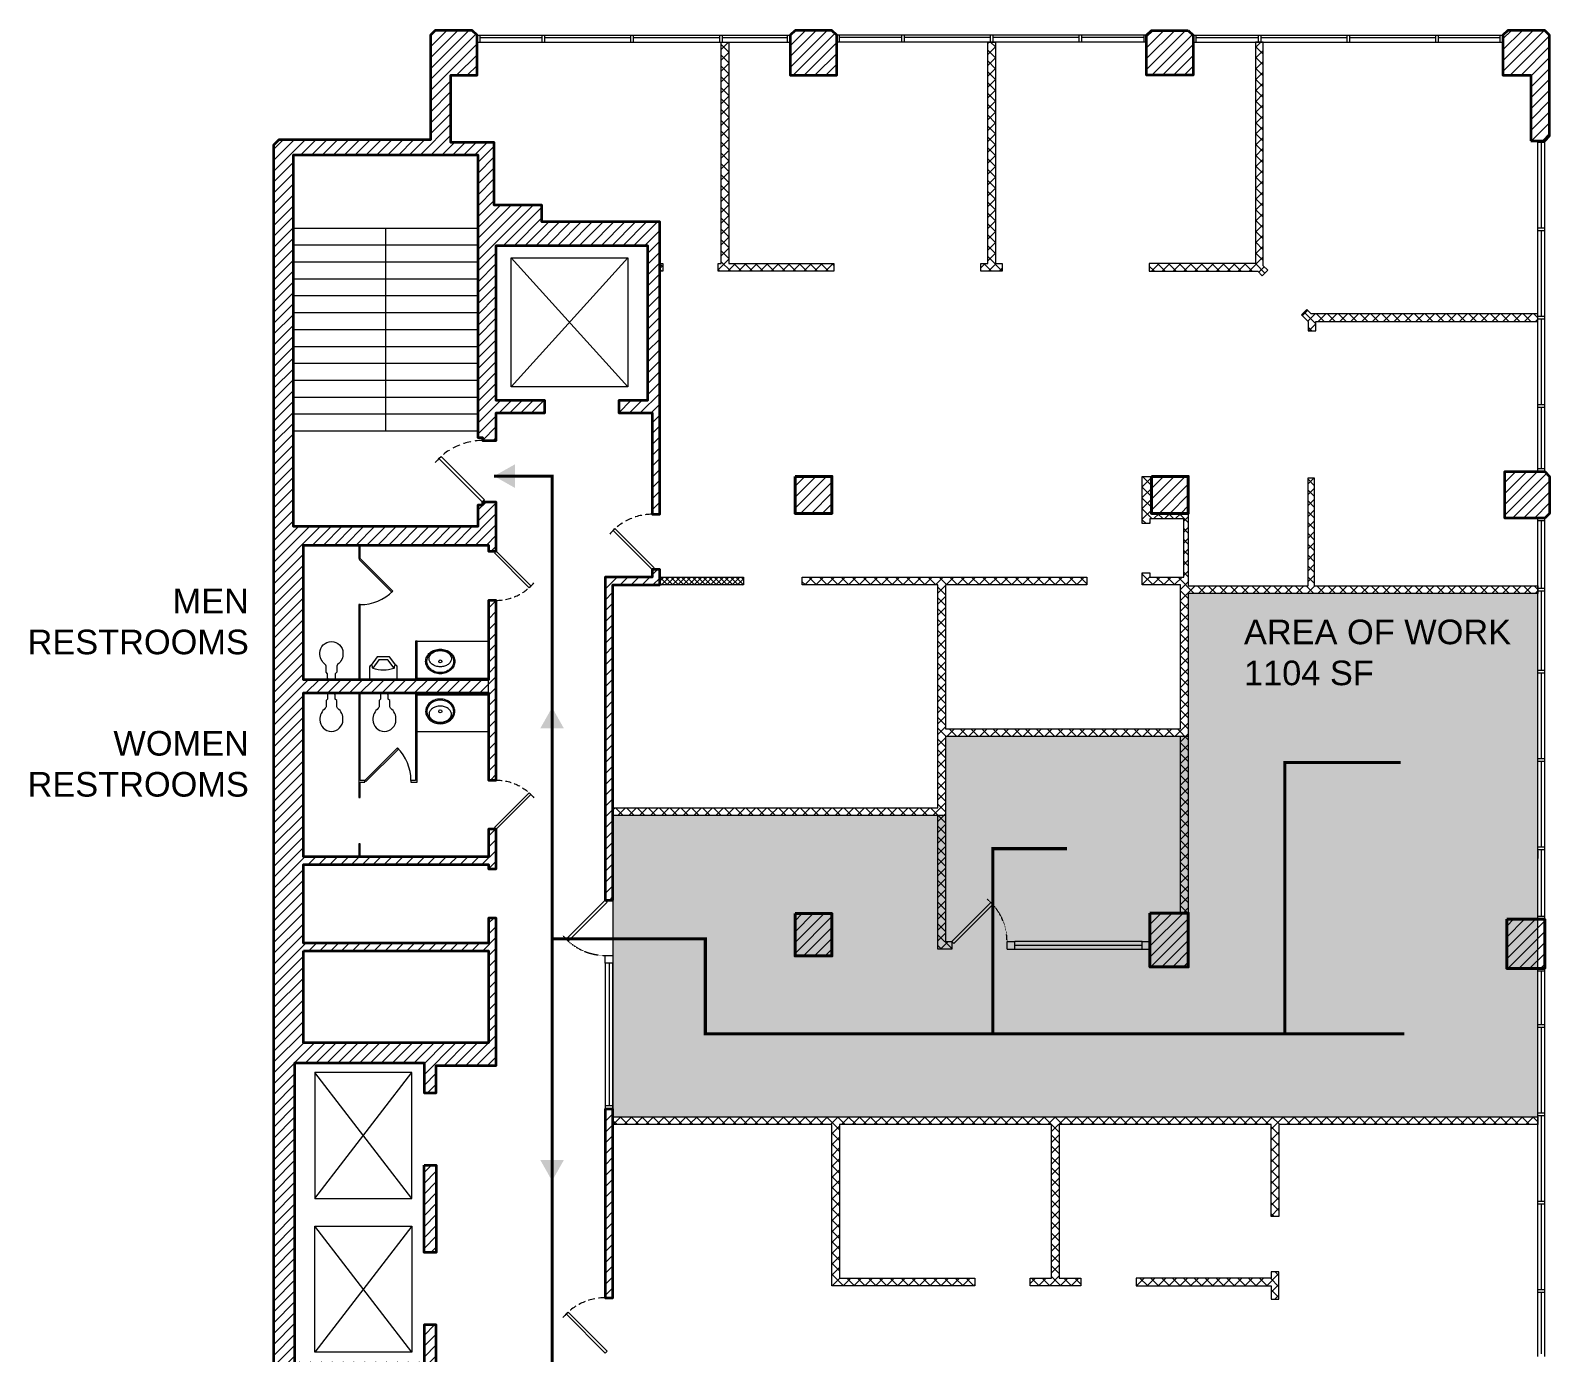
# Model space of a CAD drawing. Extents: x 65572 to 72871, y 30718 to 33858.
# Drawn here: x 71882 to 72871, y 32066 to 32927 of the extents above; entities that cross this region are included whole.
import ezdxf

# ---------------------------------------------------------------- set-up
doc = ezdxf.new("R2010")
doc.units = 0
doc.header["$LTSCALE"] = 0.5
doc.header["$MEASUREMENT"] = 0
doc.linetypes.add('HIDDEN', pattern=[0.375, 0.25, -0.125])
doc.layers.get('0').update_dxf_attribs({"color": 20, "linetype": 'CONTINUOUS'})
doc.layers.get('DEFPOINTS').update_dxf_attribs({"linetype": 'CONTINUOUS', "lineweight": 5})
for name, color, linetype, lineweight in [('Annotations', 40, 'CONTINUOUS', 5), ('Appliances', 140, 'CONTINUOUS', 9), ('Drywalls', 7, 'CONTINUOUS', 20), ('Framing', 142, 'CONTINUOUS', 13), ('Hatches', 8, 'CONTINUOUS', 5), ('Projections', 151, 'HIDDEN', 5), ('Structure', 7, 'CONTINUOUS', 40), ('Viewed', 150, 'CONTINUOUS', 9), ('Walls', 7, 'CONTINUOUS', 35)]:
    doc.layers.add(name, color=color, linetype=linetype, lineweight=lineweight)
doc.layers.add('Demolished', color=7, linetype='HIDDEN', lineweight=5, true_color=0xfa0000)
doc.layers.add('Egress', color=7, linetype='CONTINUOUS', lineweight=5, true_color=0xe60000)
doc.styles.get("Standard").update_dxf_attribs({"font": 'arial.ttf'})
pattern_1 = [(45, (4168.4413, 0), (-3.5355339, 3.5355339), [])]
pattern_2 = [(45, (4168.4413, 0), (-3.5355339, 3.5355339), []), (135, (4168.4413, 0), (-3.5355339, -3.5355339), [])]
pattern_3 = [(45, (4467.504, 0), (-1.76776695, 1.76776695), []), (135, (4467.504, 0), (-1.76776695, -1.76776695), [])]

# ---------------------------------------------------------------- blocks, each defined once
blk = doc.blocks.new('DR1H45')
at = {"color": 0, "linetype": 'ByBlock', "lineweight": -2}
for p, q in [((-0.5, 0), (0.207, 0.707)), ((-0.465, -0.035), (0.242, 0.672)), ((0.207, 0.707), (0.242, 0.672)), ((-0.5, 0), (-0.465, -0.035))]:
    blk.add_line(p, q, dxfattribs=at)
at = {"layer": 'Projections'}
blk.add_arc((-0.5, 0), 1, 0, 50.1944, dxfattribs=at)

msp = doc.modelspace()

# ---------------------------------------------------------------- hatches: boundary and pattern name
at = {"layer": 'Hatches'}
h = msp.add_hatch(dxfattribs=at)
h.set_pattern_fill('ANSI31', color=256, scale=40, style=0)
h.set_pattern_definition(pattern_1)
h.paths.add_polyline_path([(72057.410393, 31708.138744), (72057.410393, 31778.263744), (72075.728413, 31778.263744), (72075.728413, 31804.127705), (72185.410393, 31804.127705), (72185.410393, 31957.877705), (72215.910393, 31957.877705), (72215.910393, 31962.877705), (72185.410393, 31962.877705), (72185.410393, 32000.127705), (72176.410393, 32000.127705), (72176.410393, 31998.127705), (72173.410393, 31998.127705), (72173.410393, 31817.377705), (72053.410393, 31817.377705), (72053.410393, 32048.377705), (72173.410393, 32048.377705), (72173.410393, 32042.127705), (72176.410393, 32042.127705), (72176.410393, 32040.127705), (72185.410393, 32040.127705), (72185.410393, 32057.627705), (72146.410393, 32057.627705), (72146.410393, 32084.127705), (72138.410393, 32084.127705), (72138.410393, 32060.127705), (72054.410393, 32060.127705), (72054.410393, 32254.627705), (72138.410393, 32254.627705), (72138.410393, 32235.127705), (72146.410393, 32235.127705), (72146.410393, 32252.877705), (72185.410393, 32252.877705), (72185.410393, 32348.877705), (72180.410393, 32348.877705), (72180.410393, 32332.627705), (72059.910393, 32332.627705), (72059.910393, 32383.627705), (72180.410393, 32383.627705), (72180.410393, 32380.877705), (72185.410393, 32380.877705), (72185.410393, 32406.627705), (72180.410393, 32406.627705), (72180.410393, 32388.627705), (72059.910393, 32388.627705), (72059.910393, 32495.377705), (72180.410393, 32495.377705), (72180.410393, 32438.627705), (72185.410393, 32438.627705), (72185.410393, 32555.627705), (72180.410393, 32555.627705), (72180.410393, 32503.877705), (72059.910393, 32503.877705), (72059.910393, 32591.627705), (72180.410393, 32591.627705), (72180.410393, 32587.627705), (72185.410393, 32587.627705), (72185.410393, 32619.627705), (72176.410393, 32619.627705), (72176.410393, 32617.627705), (72173.410393, 32617.627705), (72173.410393, 32603.627705), (72053.410393, 32603.627705), (72053.410393, 32845.627705), (72173.410393, 32845.627705), (72173.410393, 32661.627705), (72176.410393, 32661.627705), (72176.410393, 32659.627705), (72185.410393, 32659.627705), (72185.410393, 32677.627705), (72217.160393, 32677.627705), (72217.160393, 32685.627705), (72185.410393, 32685.627705), (72185.410393, 32786.627705), (72283.910393, 32786.627705), (72283.910393, 32685.627705), (72265.160393, 32685.627705), (72265.160393, 32677.627705), (72286.910393, 32677.627705), (72286.910393, 32611.627705), (72291.910393, 32611.627705), (72291.910393, 32677.627705), (72291.910393, 32801.877705), (72215.160393, 32801.877705), (72215.160393, 32812.877705), (72184.160393, 32812.877705), (72184.160393, 32853.627705), (72155.910393, 32853.627705), (72155.910393, 32897.377705), (72172.910393, 32897.377705), (72172.910393, 32923.377705), (72169.728413, 32926.559686), (72145.728413, 32926.559686), (72142.546432, 32923.377705), (72142.546432, 32855.377705), (72043.942879, 32855.377705), (72040.407345, 32851.842171), (72040.407345, 31531.864249), (72043.589325, 31528.682269), (72067.589325, 31528.682269), (72070.771306, 31531.864249), (72070.771306, 31565.467803), (72057.410393, 31565.467803), (72057.410393, 31703.138744)])
h.paths.add_polyline_path([(72059.910393, 32327.627705), (72180.410393, 32327.627705), (72180.410393, 32267.627705), (72059.910393, 32267.627705)], flags=16)
h = msp.add_hatch(dxfattribs=at)
h.set_pattern_fill('ANSI31', color=256, scale=40, style=0)
h.set_pattern_definition(pattern_1)
h.paths.add_polyline_path([(72379.910393, 32926.559686), (72376.728413, 32923.377705), (72376.728413, 32897.377705), (72407.092374, 32897.377705), (72407.092374, 32923.377705), (72403.910393, 32926.559686)])
h = msp.add_hatch(dxfattribs=at)
h.set_pattern_fill('ANSI31', color=256, scale=40, style=0)
h.set_pattern_definition(pattern_1)
h.paths.add_polyline_path([(72635.910393, 32926.559686), (72639.092374, 32923.377705), (72639.092374, 32897.377705), (72608.728413, 32897.377705), (72608.728413, 32923.377705), (72611.910393, 32926.559686)])
h = msp.add_hatch(dxfattribs=at)
h.set_pattern_fill('ANSI31', color=256, scale=40, style=0)
h.set_pattern_definition(pattern_1)
h.paths.add_polyline_path([(72858.910393, 32854.695725), (72867.910393, 32854.695725), (72871.092374, 32857.877705), (72871.092374, 32923.377705), (72867.910393, 32926.559686), (72843.910393, 32926.559686), (72840.728413, 32923.377705), (72840.728413, 32897.377705), (72858.910393, 32897.377705)])
h = msp.add_hatch(dxfattribs=at)
h.set_pattern_fill('ANSI37', color=256, scale=40, style=0)
h.set_pattern_definition(pattern_2)
h.paths.add_polyline_path([(72336.910393, 32918.877705), (72336.910393, 32774.877705), (72405.199922, 32774.877705), (72405.199922, 32769.877705), (72329.910393, 32769.877705), (72329.910393, 32774.877705), (72331.910393, 32774.877705), (72331.910393, 32918.877705)])
h = msp.add_hatch(dxfattribs=at)
h.set_pattern_fill('ANSI37', color=256, scale=40, style=0)
h.set_pattern_definition(pattern_2)
h.paths.add_polyline_path([(72510.353413, 32918.877705), (72510.353413, 32774.877705), (72514.853413, 32774.877705), (72514.853413, 32769.877705), (72500.853413, 32769.877705), (72500.853413, 32774.877705), (72505.353413, 32774.877705), (72505.353413, 32918.877705)])
h = msp.add_hatch(dxfattribs=at)
h.set_pattern_fill('ANSI37', color=256, scale=40, style=0)
h.set_pattern_definition(pattern_2)
h.paths.add_polyline_path([(72679.717374, 32918.877705), (72679.717374, 32774.877705), (72610.506903, 32774.877705), (72610.506903, 32769.877705), (72681.103413, 32769.877705), (72684.085961, 32766.895157), (72687.621495, 32770.43069), (72684.717374, 32773.334812), (72684.717374, 32918.877705)])
h = msp.add_hatch(dxfattribs=at)
h.set_pattern_fill('ANSI37', color=256, scale=20, style=0)
h.set_pattern_definition([(45, (70005.967, 30931.1632), (-1.767767, 1.767767), []), (135, (70005.967, 30931.1632), (-1.767767, -1.767767), [])])
h.paths.add_polyline_path([(72291.910393, 32774.877705), (72293.910393, 32774.877705), (72293.910393, 32769.877705), (72291.910393, 32769.877705)])
h = msp.add_hatch(dxfattribs=at)
h.set_pattern_fill('ANSI37', color=256, scale=40, style=0)
h.set_pattern_definition(pattern_2)
h.paths.add_polyline_path([(72863.410393, 32742.070725), (72715.981461, 32742.070725), (72713.077339, 32744.974846), (72709.541806, 32741.439312), (72713.910393, 32737.070725), (72713.910393, 32731.070725), (72718.910393, 32731.070725), (72718.910393, 32737.070725), (72863.410393, 32737.070725)])
h = msp.add_hatch(dxfattribs=at)
h.set_pattern_fill('ANSI37', color=256, scale=40, style=0)
h.set_pattern_definition(pattern_2)
h.paths.add_polyline_path([(72573.410393, 32467.070725), (72564.904874, 32467.070725), (72477.910393, 32467.070725), (72477.910393, 32333.570725), (72481.910393, 32333.570725), (72481.910393, 32328.570725), (72472.910393, 32328.570725), (72472.910393, 32415.570725), (72261.410393, 32415.570725), (72261.410393, 32420.570725), (72472.910393, 32420.570725), (72472.910393, 32565.627705), (72384.592374, 32565.627705), (72384.592374, 32570.627705), (72569.910393, 32570.627705), (72569.910393, 32565.627705), (72477.910393, 32565.627705), (72477.910393, 32472.070725), (72630.910393, 32472.070725), (72630.910393, 32565.627705), (72605.910393, 32565.627705), (72605.910393, 32573.627705), (72610.910393, 32573.627705), (72610.910393, 32570.627705), (72632.910393, 32570.627705), (72632.910393, 32608.627705), (72610.910393, 32608.627705), (72610.910393, 32605.627705), (72605.910393, 32605.627705), (72605.910393, 32636.263744), (72611.910393, 32636.263744), (72611.910393, 32612.263744), (72635.910393, 32612.263744), (72635.910393, 32565.070725), (72713.910393, 32565.070725), (72713.910393, 32635.417235), (72717.910393, 32635.417235), (72717.910393, 32565.070725), (72863.410393, 32565.070725), (72863.410393, 32560.070725), (72635.910393, 32560.070725), (72635.910393, 32479.975241), (72635.910393, 32467.070725), (72635.910393, 32392.570725), (72635.910393, 32387.570725), (72635.910393, 32352.070725), (72630.910393, 32352.070725), (72630.910393, 32467.070725), (72600.101842, 32467.070725), (72578.410393, 32467.070725)])
h = msp.add_hatch(dxfattribs=at)
h.set_pattern_fill('ANSI31', color=256, scale=40, style=0)
h.set_pattern_definition(pattern_1)
h.paths.add_polyline_path([(72379.910393, 32636.263744), (72403.910393, 32636.263744), (72403.910393, 32612.263744), (72379.910393, 32612.263744)])
h = msp.add_hatch(dxfattribs=at)
h.set_pattern_fill('ANSI31', color=256, scale=40, style=0)
h.set_pattern_definition(pattern_1)
h.paths.add_polyline_path([(72611.910393, 32636.263744), (72635.910393, 32636.263744), (72635.910393, 32612.263744), (72611.910393, 32612.263744)])
h = msp.add_hatch(dxfattribs=at)
h.set_pattern_fill('ANSI31', color=256, scale=40, style=0)
h.set_pattern_definition(pattern_1)
h.paths.add_polyline_path([(72867.910393, 32609.081764), (72841.910393, 32609.081764), (72841.910393, 32639.445725), (72867.910393, 32639.445725), (72871.092374, 32636.263744), (72871.092374, 32612.263744)])
h = msp.add_hatch(dxfattribs=at)
h.set_pattern_fill('ANSI31', color=256, scale=40, style=0)
h.set_pattern_definition(pattern_1)
h.paths.add_polyline_path([(72261.410393, 32360.570725), (72261.410393, 32424.570725), (72261.410393, 32565.627705), (72291.910393, 32565.627705), (72291.910393, 32575.627705), (72286.910393, 32575.627705), (72286.910393, 32570.627705), (72256.410393, 32570.627705), (72256.410393, 32360.570725)])
h = msp.add_hatch(dxfattribs=at)
h.set_pattern_fill('ANSI37', color=256, scale=20, style=0)
h.set_pattern_definition(pattern_3)
h.paths.add_polyline_path([(72291.910393, 32570.627705), (72346.410393, 32570.627705), (72346.410393, 32565.627705), (72291.910393, 32565.627705)])
at = {"layer": 'Hatches', "true_color": 0x8ac5ff}
msp.add_hatch(color=151, dxfattribs=at).paths.add_polyline_path([(72472.910393, 32415.570725), (72261.410393, 32415.570725), (72261.410393, 32219.570725), (72863.410393, 32219.570725), (72863.410393, 32316.070725), (72863.410393, 32387.570725), (72863.410393, 32560.070725), (72635.910393, 32560.070725), (72635.910393, 32467.070725), (72477.910393, 32467.070725), (72477.910393, 32415.570725)])
at = {"layer": 'Hatches'}
h = msp.add_hatch(dxfattribs=at)
h.set_pattern_fill('ANSI31', color=256, scale=40, style=0)
h.set_pattern_definition(pattern_1)
h.paths.add_polyline_path([(72379.910393, 32351.763744), (72403.910393, 32351.763744), (72403.910393, 32324.263744), (72379.910393, 32324.263744)])
h = msp.add_hatch(dxfattribs=at)
h.set_pattern_fill('ANSI31', color=256, scale=40, style=0)
h.set_pattern_definition(pattern_1)
h.paths.add_polyline_path([(72610.910393, 32352.070725), (72635.910393, 32352.070725), (72635.910393, 32317.070725), (72610.910393, 32317.070725)])
h = msp.add_hatch(dxfattribs=at)
h.set_pattern_fill('ANSI31', color=256, scale=40, style=0)
h.set_pattern_definition(pattern_1)
h.paths.add_polyline_path([(72843.160393, 32348.070725), (72867.910393, 32348.070725), (72867.910393, 32316.070725), (72843.160393, 32316.070725)])
h = msp.add_hatch(dxfattribs=at)
h.set_pattern_fill('ANSI37', color=256, scale=20, style=0)
h.set_pattern_definition(pattern_3)
h.paths.add_polyline_path([(72610.910393, 32328.570725), (72610.910393, 32328.570725), (72610.910393, 32333.570725), (72610.910393, 32333.570725)])
h = msp.add_hatch(dxfattribs=at)
h.set_pattern_fill('ANSI31', color=256, scale=40, style=0)
h.set_pattern_definition(pattern_1)
edge = h.paths.add_edge_path()
edge.add_line((72261.410393, 32214.570725), (72261.410393, 32224.570725))
edge.add_line((72261.410393, 32224.570725), (72256.410393, 32224.570725))
edge.add_line((72256.410393, 32224.570725), (72256.410393, 32101.763744))
edge.add_line((72256.410393, 32101.763744), (72261.410393, 32101.763744))
edge.add_line((72261.410393, 32101.763744), (72261.410393, 32218.570725))
h = msp.add_hatch(dxfattribs=at)
h.set_pattern_fill('ANSI37', color=256, scale=40, style=0)
h.set_pattern_definition(pattern_2)
h.paths.add_polyline_path([(72694.910393, 32219.570725), (72863.410393, 32219.570725), (72863.410393, 32214.570725), (72694.910393, 32214.570725), (72694.910393, 32154.570725), (72689.910393, 32154.570725), (72689.910393, 32214.570725), (72551.910393, 32214.570725), (72551.910393, 32114.570725), (72565.910393, 32114.570725), (72565.910393, 32109.570725), (72532.910393, 32109.570725), (72532.910393, 32114.570725), (72546.910393, 32114.570725), (72546.910393, 32214.570725), (72408.910393, 32214.570725), (72408.910393, 32114.570725), (72496.910393, 32114.570725), (72496.910393, 32109.570725), (72403.910393, 32109.570725), (72403.910393, 32214.570725), (72261.410393, 32214.570725), (72261.410393, 32219.570725), (72689.910393, 32219.570725), (72689.910393, 32219.570725), (72694.910393, 32219.570725)])
h = msp.add_hatch(dxfattribs=at)
h.set_pattern_fill('ANSI31', color=256, scale=40, style=0)
h.set_pattern_definition(pattern_1)
h.paths.add_polyline_path([(72138.410393, 32188.127705), (72146.410393, 32188.127705), (72146.410393, 32131.127705), (72138.410393, 32131.127705)])
h = msp.add_hatch(dxfattribs=at)
h.set_pattern_fill('ANSI37', color=256, scale=40, style=0)
h.set_pattern_definition(pattern_2)
h.paths.add_polyline_path([(72601.910393, 32114.570725), (72601.910393, 32109.570725), (72689.910393, 32109.570725), (72689.910393, 32100.763744), (72694.910393, 32100.763744), (72694.910393, 32118.570725), (72689.910393, 32118.570725), (72689.910393, 32114.570725)])

# ---------------------------------------------------------------- linework, layer by layer
at = {"layer": 'Appliances'}
for p, q in [((72126.964892, 32503.877705), (72126.964892, 32503.877705)), ((72126.964892, 32503.877705), (72126.964892, 32503.877705)), ((72126.964892, 32503.877705), (72126.964892, 32503.877705)), ((72126.964892, 32503.877705), (72126.964892, 32503.877705)), ((72126.964892, 32503.877705), (72126.964892, 32503.877705)), ((72126.964892, 32503.877705), (72126.964892, 32503.877705)), ((72126.964892, 32503.877705), (72126.964892, 32503.877705)), ((72126.964892, 32503.877705), (72126.964892, 32503.877705)), ((72126.964892, 32503.877705), (72126.964892, 32503.877705)), ((72126.964892, 32503.877705), (72126.964892, 32503.877705)), ((72127.660393, 32495.377705), (72127.660393, 32495.377705)), ((72127.660393, 32495.377705), (72127.660393, 32495.377705)), ((72127.660393, 32495.377705), (72127.660393, 32495.377705)), ((72127.660393, 32495.377705), (72127.660393, 32495.377705)), ((72127.660393, 32495.377705), (72127.660393, 32495.377705)), ((72127.660393, 32495.377705), (72127.660393, 32495.377705)), ((72127.660393, 32495.377705), (72127.660393, 32495.377705)), ((72127.660393, 32495.377705), (72127.660393, 32495.377705)), ((72127.660393, 32495.377705), (72127.660393, 32495.377705)), ((72127.660393, 32495.377705), (72127.660393, 32495.377705))]:
    msp.add_line(p, q, dxfattribs=at)
for points in [[(72074.160393, 32513.877705, -0.2409608136), (72070.660393, 32521.377705, -1), (72085.660393, 32521.377705, -0.2596783607), (72082.160393, 32513.877705, 0.2360679759), (72081.660393, 32512.877705), (72081.660393, 32508.877705), (72080.660393, 32507.877705), (72080.660393, 32504.877705), (72079.660393, 32503.877705), (72076.660393, 32503.877705), (72075.660393, 32504.877705), (72075.660393, 32507.877705), (72074.660393, 32508.877705), (72074.660393, 32512.877705, 0.2360679759), (72074.160393, 32513.877705)], [(72074.160393, 32485.377706, 0.2409608136), (72070.660393, 32477.877705, 1), (72085.660393, 32477.877705, 0.2596783607), (72082.160393, 32485.377705, -0.2360679759), (72081.660393, 32486.377705), (72081.660393, 32490.377705), (72080.660393, 32491.377705), (72080.660393, 32494.377705), (72079.660393, 32495.377705), (72076.660393, 32495.377705), (72075.660393, 32494.377705), (72075.660393, 32491.377705), (72074.660393, 32490.377705), (72074.660393, 32486.377705, -0.2360679759), (72074.160393, 32485.377705)], [(72108.660393, 32485.377706, 0.2409608136), (72105.160393, 32477.877705, 1), (72120.160393, 32477.877705, 0.2596783607), (72116.660393, 32485.377705, -0.2360679759), (72116.160393, 32486.377705), (72116.160393, 32490.377705), (72115.160393, 32491.377705), (72115.160393, 32494.377705), (72114.160393, 32495.377705), (72111.160393, 32495.377705), (72110.160393, 32494.377705), (72110.160393, 32491.377705), (72109.160393, 32490.377705), (72109.160393, 32486.377705, -0.2360679759), (72108.660393, 32485.377705)]]:
    msp.add_lwpolyline(points, format="xyb", dxfattribs=at)
for points in [[(72119.964892, 32513.377705), (72115.964892, 32518.877705), (72107.964892, 32518.877705), (72103.964892, 32513.377705)], [(72118.901007, 32511.440179), (72114.946443, 32516.877705), (72108.983341, 32516.877705), (72105.028777, 32511.440179)]]:
    msp.add_lwpolyline(points, dxfattribs=at)
at = {"layer": 'Appliances', "elevation": 34}
for points in [[(72148.984276, 32507.877705, -0.0841013365), (72145.278368, 32508.505489, -0.0913219305), (72142.266761, 32510.220851, -0.1038140656), (72140.179862, 32512.887608, -0.1147824922), (72139.484276, 32515.877705, -0.1147824922), (72140.179862, 32518.867802, -0.1038140656), (72142.266761, 32521.53456, -0.0913219305), (72145.278368, 32523.249921, -0.0841013365), (72148.984276, 32523.877705, -0.0841013365), (72152.690184, 32523.249921, -0.0913219305), (72155.70179, 32521.53456, -0.1038140656), (72157.78869, 32518.867802, -0.1147824922), (72158.484276, 32515.877705, -0.1147824922), (72157.78869, 32512.887608, -0.1038140656), (72155.70179, 32510.220851, -0.0913219305), (72152.690184, 32508.505489, -0.0841013365)], [(72148.984276, 32508.627705, -0.0841013365), (72145.525381, 32509.213645, -0.0913219305), (72142.749863, 32510.794534, -0.1038140656), (72140.852854, 32513.218639, -0.1147824922), (72140.234276, 32515.877705, -0.1147824922), (72140.852854, 32518.536772, -0.1038140656), (72142.749863, 32520.960876, -0.0913219305), (72145.525381, 32522.541766, -0.0841013365), (72148.984276, 32523.127705, -0.0841013365), (72152.443171, 32522.541766, -0.0913219305), (72155.218688, 32520.960876, -0.1038140656), (72157.115698, 32518.536772, -0.1147824922), (72157.734276, 32515.877705, -0.1147824922), (72157.115698, 32513.218639, -0.1038140656), (72155.218688, 32510.794534, -0.0913219305), (72152.443171, 32509.213645, -0.0841013365)], [(72148.984276, 32512.436752, -0.073018178), (72146.11767, 32512.857624, -0.0840572237), (72143.857752, 32513.975259, -0.1065116189), (72142.243308, 32515.773556, -0.1305731787), (72141.734276, 32517.689545, -0.1305731787), (72142.243308, 32519.605534, -0.1065116189), (72143.857752, 32521.403831, -0.0840572237), (72146.11767, 32522.521466, -0.073018178), (72148.984276, 32522.942339, -0.073018178), (72151.850882, 32522.521466, -0.0840572237), (72154.1108, 32521.403831, -0.1065116189), (72155.725244, 32519.605534, -0.1305731787), (72156.234276, 32517.689545, -0.1305731787), (72155.725244, 32515.773556, -0.1065116189), (72154.1108, 32513.975259, -0.0840572237), (72151.850882, 32512.857624, -0.073018178)], [(72148.984276, 32491.377705, 0.0841013365), (72145.278368, 32490.749921, 0.0913219305), (72142.266761, 32489.03456, 0.1038140656), (72140.179862, 32486.367802, 0.1147824922), (72139.484276, 32483.377705, 0.1147824922), (72140.179862, 32480.387608, 0.1038140656), (72142.266761, 32477.720851, 0.0913219305), (72145.278368, 32476.005489, 0.0841013365), (72148.984276, 32475.377705, 0.0841013365), (72152.690184, 32476.005489, 0.0913219305), (72155.70179, 32477.720851, 0.1038140656), (72157.78869, 32480.387608, 0.1147824922), (72158.484276, 32483.377705, 0.1147824922), (72157.78869, 32486.367802, 0.1038140656), (72155.70179, 32489.03456, 0.0913219305), (72152.690184, 32490.749921, 0.0841013365)], [(72148.984276, 32490.627705, 0.0841013365), (72145.525381, 32490.041766, 0.0913219305), (72142.749863, 32488.460876, 0.1038140656), (72140.852854, 32486.036772, 0.1147824922), (72140.234276, 32483.377705, 0.1147824922), (72140.852854, 32480.718639, 0.1038140656), (72142.749863, 32478.294534, 0.0913219305), (72145.525381, 32476.713645, 0.0841013365), (72148.984276, 32476.127705, 0.0841013365), (72152.443171, 32476.713645, 0.0913219305), (72155.218688, 32478.294534, 0.1038140656), (72157.115698, 32480.718639, 0.1147824922), (72157.734276, 32483.377705, 0.1147824922), (72157.115698, 32486.036772, 0.1038140656), (72155.218688, 32488.460876, 0.0913219305), (72152.443171, 32490.041766, 0.0841013365)], [(72148.984276, 32486.818659, 0.073018178), (72146.11767, 32486.397786, 0.0840572237), (72143.857752, 32485.280151, 0.1065116189), (72142.243308, 32483.481855, 0.1305731787), (72141.734276, 32481.565865, 0.1305731787), (72142.243308, 32479.649876, 0.1065116189), (72143.857752, 32477.851579, 0.0840572237), (72146.11767, 32476.733944, 0.073018178), (72148.984276, 32476.313072, 0.073018178), (72151.850882, 32476.733944, 0.0840572237), (72154.1108, 32477.851579, 0.1065116189), (72155.725244, 32479.649876, 0.1305731787), (72156.234276, 32481.565865, 0.1305731787), (72155.725244, 32483.481855, 0.1065116189), (72154.1108, 32485.280151, 0.0840572237), (72151.850882, 32486.397786, 0.073018178)]]:
    msp.add_lwpolyline(points, format="xyb", close=True, dxfattribs=at)
at = {"layer": 'Appliances'}
msp.add_lwpolyline([(72118.964892, 32512.377705), (72118.964892, 32511.655933, -0.317923324), (72118.700595, 32511.282285, -0.1714119189), (72105.229189, 32511.282285, -0.317923324), (72104.964892, 32511.655933), (72104.964892, 32512.377705, 1), (72102.964892, 32512.377705), (72102.964892, 32503.877705), (72120.964892, 32503.877705), (72120.964892, 32512.377705, 1)], format="xyb", close=True, dxfattribs=at)
for centre in [(72148.984276, 32515.877705, 34), (72148.984276, 32483.377705, 34)]:
    msp.add_circle(centre, 1, dxfattribs=at)
at = {"layer": 'DEFPOINTS', "color": 7, "lineweight": 0}
for p, q in [((72063.160393, 32503.877705), (72063.160393, 32503.877705)), ((72063.160393, 32503.877705), (72063.160393, 32503.877705)), ((72063.160393, 32503.877705), (72063.160393, 32503.877705)), ((72063.160393, 32503.877705), (72063.160393, 32503.877705)), ((72063.160393, 32503.877705), (72063.160393, 32503.877705)), ((72063.160393, 32503.877705), (72063.160393, 32503.877705)), ((72063.160393, 32503.877705), (72063.160393, 32503.877705)), ((72063.160393, 32503.877705), (72063.160393, 32503.877705)), ((72063.160393, 32503.877705), (72063.160393, 32503.877705)), ((72063.160393, 32503.877705), (72063.160393, 32503.877705)), ((72063.160393, 32495.377705), (72063.160393, 32495.377705)), ((72063.160393, 32495.377705), (72063.160393, 32495.377705)), ((72063.160393, 32495.377705), (72063.160393, 32495.377705)), ((72063.160393, 32495.377705), (72063.160393, 32495.377705)), ((72063.160393, 32495.377705), (72063.160393, 32495.377705)), ((72063.160393, 32495.377705), (72063.160393, 32495.377705)), ((72063.160393, 32495.377705), (72063.160393, 32495.377705)), ((72063.160393, 32495.377705), (72063.160393, 32495.377705)), ((72063.160393, 32495.377705), (72063.160393, 32495.377705)), ((72063.160393, 32495.377705), (72063.160393, 32495.377705)), ((72093.160393, 32503.877705), (72093.160393, 32503.877705)), ((72093.160393, 32503.877705), (72093.160393, 32503.877705)), ((72093.160393, 32503.877705), (72093.160393, 32503.877705)), ((72093.160393, 32503.877705), (72093.160393, 32503.877705)), ((72093.160393, 32503.877705), (72093.160393, 32503.877705)), ((72093.160393, 32503.877705), (72093.160393, 32503.877705)), ((72093.160393, 32503.877705), (72093.160393, 32503.877705)), ((72093.160393, 32503.877705), (72093.160393, 32503.877705)), ((72093.160393, 32503.877705), (72093.160393, 32503.877705)), ((72093.160393, 32503.877705), (72093.160393, 32503.877705)), ((72093.160393, 32495.377705), (72093.160393, 32495.377705)), ((72093.160393, 32495.377705), (72093.160393, 32495.377705)), ((72093.160393, 32495.377705), (72093.160393, 32495.377705)), ((72093.160393, 32495.377705), (72093.160393, 32495.377705)), ((72093.160393, 32495.377705), (72093.160393, 32495.377705)), ((72093.160393, 32495.377705), (72093.160393, 32495.377705)), ((72093.160393, 32495.377705), (72093.160393, 32495.377705)), ((72093.160393, 32495.377705), (72093.160393, 32495.377705)), ((72093.160393, 32495.377705), (72093.160393, 32495.377705)), ((72093.160393, 32495.377705), (72093.160393, 32495.377705)), ((72096.964892, 32503.877705), (72096.964892, 32503.877705)), ((72096.964892, 32503.877705), (72096.964892, 32503.877705)), ((72096.964892, 32503.877705), (72096.964892, 32503.877705)), ((72096.964892, 32503.877705), (72096.964892, 32503.877705)), ((72096.964892, 32503.877705), (72096.964892, 32503.877705)), ((72096.964892, 32503.877705), (72096.964892, 32503.877705)), ((72096.964892, 32503.877705), (72096.964892, 32503.877705)), ((72096.964892, 32503.877705), (72096.964892, 32503.877705)), ((72096.964892, 32503.877705), (72096.964892, 32503.877705)), ((72096.964892, 32503.877705), (72096.964892, 32503.877705)), ((72097.660393, 32495.377705), (72097.660393, 32495.377705)), ((72097.660393, 32495.377705), (72097.660393, 32495.377705)), ((72097.660393, 32495.377705), (72097.660393, 32495.377705)), ((72097.660393, 32495.377705), (72097.660393, 32495.377705)), ((72097.660393, 32495.377705), (72097.660393, 32495.377705)), ((72097.660393, 32495.377705), (72097.660393, 32495.377705)), ((72097.660393, 32495.377705), (72097.660393, 32495.377705)), ((72097.660393, 32495.377705), (72097.660393, 32495.377705)), ((72097.660393, 32495.377705), (72097.660393, 32495.377705)), ((72097.660393, 32495.377705), (72097.660393, 32495.377705))]:
    msp.add_line(p, q, dxfattribs=at)
at = {"layer": 'Demolished'}
msp.add_line((72635.910393, 32352.070725), (72630.910393, 32352.070725), dxfattribs=at)
at = {"layer": 'Drywalls'}
msp.add_line((72863.410393, 32392.570725), (72863.410393, 32387.570725), dxfattribs=at)
msp.add_line((72863.410393, 32392.570725), (72863.410393, 32387.570725), dxfattribs=at)
for points in [[(72336.910393, 32918.877705), (72336.910393, 32774.877705), (72405.199922, 32774.877705), (72405.199922, 32769.877705), (72329.910393, 32769.877705), (72329.910393, 32774.877705), (72331.910393, 32774.877705), (72331.910393, 32918.877705)], [(72510.353413, 32918.877705), (72510.353413, 32774.877705), (72514.853413, 32774.877705), (72514.853413, 32769.877705), (72500.853413, 32769.877705), (72500.853413, 32774.877705), (72505.353413, 32774.877705), (72505.353413, 32918.877705)], [(72679.717374, 32918.877705), (72679.717374, 32774.877705), (72610.506903, 32774.877705), (72610.506903, 32769.877705), (72681.103413, 32769.877705), (72684.085961, 32766.895157), (72687.621495, 32770.43069), (72684.717374, 32773.334812), (72684.717374, 32918.877705)], [(72291.910393, 32774.877705), (72293.910393, 32774.877705), (72293.910393, 32769.877705), (72291.910393, 32769.877705)], [(72863.410393, 32742.070725), (72715.981461, 32742.070725), (72713.077339, 32744.974846), (72709.541806, 32741.439312), (72713.910393, 32737.070725), (72713.910393, 32731.070725), (72718.910393, 32731.070725), (72718.910393, 32737.070725), (72863.410393, 32737.070725)], [(72573.410393, 32467.070725), (72573.410393, 32467.070725), (72564.904874, 32467.070725), (72477.910393, 32467.070725), (72477.910393, 32333.570725), (72481.910393, 32333.570725), (72481.910393, 32328.570725), (72472.910393, 32328.570725), (72472.910393, 32415.570725), (72261.410393, 32415.570725), (72261.410393, 32420.570725), (72472.910393, 32420.570725), (72472.910393, 32565.627705), (72384.592374, 32565.627705), (72384.592374, 32570.627705), (72569.910393, 32570.627705), (72569.910393, 32565.627705), (72477.910393, 32565.627705), (72477.910393, 32472.070725), (72630.910393, 32472.070725), (72630.910393, 32565.627705), (72605.910393, 32565.627705), (72605.910393, 32573.627705), (72610.910393, 32573.627705), (72610.910393, 32570.627705), (72632.910393, 32570.627705), (72632.910393, 32608.627705), (72610.910393, 32608.627705), (72610.910393, 32605.627705), (72605.910393, 32605.627705), (72605.910393, 32636.263744), (72611.910393, 32636.263744), (72611.910393, 32612.263744), (72635.910393, 32612.263744), (72635.910393, 32565.070725), (72713.910393, 32565.070725), (72713.910393, 32635.417235), (72717.910393, 32635.417235), (72717.910393, 32565.070725), (72863.410393, 32565.070725), (72863.410393, 32560.070725), (72635.910393, 32560.070725), (72635.910393, 32479.975241), (72635.910393, 32467.070725), (72635.910393, 32392.570725), (72635.910393, 32392.570725), (72635.910393, 32387.570725), (72635.910393, 32387.570725), (72635.910393, 32352.070725), (72630.910393, 32352.070725), (72630.910393, 32467.070725), (72600.101842, 32467.070725), (72578.410393, 32467.070725), (72578.410393, 32467.070725)], [(72291.910393, 32570.627705), (72346.410393, 32570.627705), (72346.410393, 32565.627705), (72291.910393, 32565.627705)], [(72610.910393, 32328.570725), (72610.910393, 32328.570725), (72610.910393, 32333.570725), (72610.910393, 32333.570725)], [(72601.910393, 32114.570725), (72601.910393, 32109.570725), (72689.910393, 32109.570725), (72689.910393, 32100.763744), (72694.910393, 32100.763744), (72694.910393, 32118.570725), (72689.910393, 32118.570725), (72689.910393, 32114.570725)]]:
    msp.add_lwpolyline(points, close=True, dxfattribs=at)
at = {"layer": 'Drywalls', "flags": 128}
msp.add_lwpolyline([(72694.910393, 32219.570725), (72863.410393, 32219.570725), (72863.410393, 32214.570725), (72694.910393, 32214.570725), (72694.910393, 32154.570725), (72689.910393, 32154.570725), (72689.910393, 32214.570725), (72551.910393, 32214.570725), (72551.910393, 32114.570725), (72565.910393, 32114.570725), (72565.910393, 32109.570725), (72532.910393, 32109.570725), (72532.910393, 32114.570725), (72546.910393, 32114.570725), (72546.910393, 32214.570725), (72408.910393, 32214.570725), (72408.910393, 32114.570725), (72496.910393, 32114.570725), (72496.910393, 32109.570725), (72403.910393, 32109.570725), (72403.910393, 32214.570725), (72261.410393, 32214.570725), (72261.410393, 32219.570725), (72689.910393, 32219.570725), (72689.910393, 32219.570725), (72694.910393, 32219.570725)], close=True, dxfattribs=at)
at = {"layer": 'Egress', "const_width": 2}
for points in [[(72776.615032, 32273.593049), (72321.533825, 32273.593049), (72321.533825, 32335.344482), (72221.781313, 32335.344482), (72221.781313, 32636.488711), (72183.999317, 32636.488711)], [(72774.225608, 32450.160477), (72698.748919, 32450.160477), (72698.748919, 32273.593049)], [(72557.041732, 32394.047219), (72508.714525, 32394.047219), (72508.714525, 32273.593049)], [(72221.781313, 32335.344482), (72221.781313, 32020.316811), (72176.410393, 32020.127705)]]:
    msp.add_lwpolyline(points, dxfattribs=at)
at = {"layer": 'Egress'}
for points in [[(72197.635751, 32644.186699), (72183.999317, 32636.488711), (72197.635751, 32628.790724)], [(72229.4793, 32472.280162), (72221.781313, 32485.916596), (72214.083326, 32472.280162)], [(72738.12186, 32457.858464), (72724.485426, 32450.160477), (72738.12186, 32442.462489)], [(72536.282326, 32401.745206), (72522.645891, 32394.047219), (72536.282326, 32386.349231)], [(72691.050932, 32375.513198), (72698.748919, 32361.876763), (72706.446906, 32375.513198)], [(72501.016537, 32347.456569), (72508.714525, 32333.820134), (72516.412512, 32347.456569)], [(72285.294003, 32343.042469), (72271.657569, 32335.344482), (72285.294003, 32327.646494)], [(72329.231812, 32297.562571), (72321.533825, 32311.199006), (72313.835838, 32297.562571)], [(72407.899969, 32281.291037), (72394.263534, 32273.593049), (72407.899969, 32265.895062)], [(72592.617296, 32281.291037), (72578.980862, 32273.593049), (72592.617296, 32265.895062)], [(72733.303168, 32281.291037), (72719.666733, 32273.593049), (72733.303168, 32265.895062)], [(72214.083326, 32191.467081), (72221.781313, 32177.830646), (72229.4793, 32191.467081)]]:
    msp.add_solid(points, dxfattribs=at)
at = {"layer": 'Framing'}
for p, q in [((72174.660393, 32923.377705), (72174.660393, 32918.877705)), ((72174.660393, 32921.877705), (72215.160393, 32921.877705)), ((72215.160393, 32923.377705), (72215.160393, 32918.877705)), ((72216.910393, 32923.377705), (72216.910393, 32918.877705)), ((72216.910393, 32921.877705), (72272.910393, 32921.877705)), ((72272.910393, 32923.377705), (72272.910393, 32918.877705)), ((72274.660393, 32923.377705), (72274.660393, 32918.877705)), ((72274.660393, 32921.877705), (72330.660393, 32921.877705)), ((72330.660393, 32923.377705), (72330.660393, 32918.877705)), ((72332.410393, 32923.377705), (72332.410393, 32918.877705)), ((72332.410393, 32921.877705), (72374.978413, 32921.877705)), ((72374.978413, 32918.877705), (72374.978413, 32923.377705)), ((72408.842374, 32918.877705), (72408.842374, 32923.377705)), ((72449.228413, 32921.877705), (72408.842374, 32921.877705)), ((72449.228413, 32923.377705), (72449.228413, 32918.877705)), ((72450.978413, 32923.377705), (72450.978413, 32918.877705)), ((72506.978413, 32921.877705), (72450.978413, 32921.877705)), ((72506.978413, 32923.377705), (72506.978413, 32918.877705)), ((72508.728413, 32923.377705), (72508.728413, 32918.877705)), ((72564.728413, 32921.877705), (72508.728413, 32921.877705)), ((72564.728413, 32923.377705), (72564.728413, 32918.877705)), ((72566.478413, 32923.377705), (72566.478413, 32918.877705)), ((72606.978413, 32921.877705), (72566.478413, 32921.877705)), ((72606.978413, 32923.377705), (72606.978413, 32918.877705)), ((72640.842374, 32923.377705), (72640.842374, 32918.877705)), ((72640.842374, 32921.877705), (72681.342374, 32921.877705)), ((72681.342374, 32923.377705), (72681.342374, 32918.877705)), ((72683.092374, 32923.377705), (72683.092374, 32918.877705)), ((72683.092374, 32921.877705), (72739.092374, 32921.877705)), ((72739.092374, 32923.377705), (72739.092374, 32918.877705)), ((72740.842374, 32923.377705), (72740.842374, 32918.877705)), ((72740.842374, 32921.877705), (72796.842374, 32921.877705)), ((72796.842374, 32923.377705), (72796.842374, 32918.877705)), ((72798.592374, 32923.377705), (72798.592374, 32918.877705)), ((72798.592374, 32921.877705), (72838.978413, 32921.877705)), ((72838.978413, 32918.877705), (72838.978413, 32923.377705)), ((72867.910393, 32853.695725), (72863.410393, 32853.695725)), ((72865.660393, 32853.695725), (72865.660393, 32797.945725)), ((72867.910393, 32797.945725), (72863.410393, 32797.945725)), ((72867.910393, 32796.195725), (72863.410393, 32796.195725)), ((72865.660393, 32796.195725), (72865.660393, 32740.445725)), ((72867.910393, 32740.445725), (72863.410393, 32740.445725)), ((72867.910393, 32738.695725), (72863.410393, 32738.695725)), ((72865.660393, 32738.695725), (72865.660393, 32682.945725)), ((72867.910393, 32682.945725), (72863.410393, 32682.945725)), ((72867.910393, 32681.195725), (72863.410393, 32681.195725)), ((72865.660393, 32681.195725), (72865.660393, 32641.195725)), ((72867.910393, 32641.195725), (72863.410393, 32641.195725)), ((72867.910393, 32607.331764), (72863.410393, 32607.331764)), ((72865.660393, 32607.331764), (72865.660393, 32563.445725)), ((72867.910393, 32563.445725), (72863.410393, 32563.445725)), ((72867.910393, 32561.695725), (72863.410393, 32561.695725)), ((72865.660393, 32561.695725), (72865.660393, 32509.945725)), ((72867.910393, 32509.945725), (72863.410393, 32509.945725)), ((72867.910393, 32508.195725), (72863.410393, 32508.195725)), ((72865.660393, 32508.195725), (72865.660393, 32452.445725)), ((72867.910393, 32452.445725), (72863.410393, 32452.445725)), ((72867.910393, 32450.695725), (72863.410393, 32450.695725)), ((72865.660393, 32450.695725), (72865.660393, 32394.945725)), ((72867.910393, 32394.945725), (72863.410393, 32394.945725)), ((72867.910393, 32393.195725), (72863.410393, 32393.195725)), ((72865.660393, 32393.195725), (72865.660393, 32349.820725)), ((72256.410393, 32360.570725), (72230.954549, 32335.114881)), ((72257.683185, 32359.297933), (72232.227341, 32333.842088)), ((72256.410393, 32360.570725), (72257.683185, 32359.297933)), ((72481.910393, 32333.570725), (72507.366237, 32359.026569)), ((72483.183185, 32332.297933), (72508.63903, 32357.753777)), ((72507.366237, 32359.026569), (72508.63903, 32357.753777)), ((72867.910393, 32349.820725), (72863.410393, 32349.820725)), ((72230.954549, 32335.114881), (72232.227341, 32333.842088)), ((72481.910393, 32333.570725), (72483.183185, 32332.297933)), ((72517.910393, 32333.570725), (72522.910393, 32333.570725)), ((72517.910393, 32328.570725), (72517.910393, 32333.570725)), ((72517.910393, 32328.570725), (72522.910393, 32328.570725)), ((72522.910393, 32328.570725), (72522.910393, 32333.570725)), ((72605.910393, 32331.070725), (72522.910393, 32331.070725)), ((72605.910393, 32333.570725), (72610.910393, 32333.570725)), ((72605.910393, 32328.570725), (72605.910393, 32333.570725)), ((72605.910393, 32328.570725), (72610.910393, 32328.570725)), ((72258.910393, 32319.570725), (72258.910393, 32226.570725)), ((72867.910393, 32314.320725), (72863.410393, 32314.320725)), ((72865.660393, 32314.320725), (72865.660393, 32279.445725)), ((72867.910393, 32279.445725), (72863.410393, 32279.445725)), ((72867.910393, 32277.695725), (72863.410393, 32277.695725)), ((72865.660393, 32277.695725), (72865.660393, 32221.945725)), ((72867.910393, 32221.945725), (72863.410393, 32221.945725)), ((72867.910393, 32220.195725), (72863.410393, 32220.195725)), ((72865.660393, 32220.195725), (72865.660393, 32164.445725)), ((72867.910393, 32164.445725), (72863.410393, 32164.445725)), ((72867.910393, 32162.695725), (72863.410393, 32162.695725)), ((72865.660393, 32162.695725), (72865.660393, 32106.945725)), ((72867.910393, 32106.945725), (72863.410393, 32106.945725)), ((72867.910393, 32105.195725), (72863.410393, 32105.195725)), ((72865.660393, 32105.195725), (72865.660393, 32065.195725))]:
    msp.add_line(p, q, dxfattribs=at)
at = {"layer": 'Framing', "color": 142, "linetype": 'Continuous'}
for p, q in [((72095.958471, 32591.627979), (72095.953677, 32582.87798)), ((72096.958471, 32591.627431), (72095.958471, 32591.627979)), ((72096.953677, 32582.877432), (72096.958471, 32591.627431)), ((72095.953677, 32582.87798), (72096.953677, 32582.877432)), ((72095.93724, 32552.877985), (72095.910393, 32503.877979)), ((72096.93724, 32552.877437), (72095.93724, 32552.877985)), ((72096.910393, 32503.877431), (72096.93724, 32552.877437)), ((72133.910393, 32529.16638), (72132.910393, 32529.16638)), ((72132.910393, 32529.16638), (72132.910393, 32503.877705)), ((72133.910393, 32503.877705), (72133.910393, 32529.16638)), ((72096.90464, 32495.377943), (72095.90464, 32495.377468)), ((72095.90464, 32495.377468), (72095.931939, 32437.877003)), ((72095.910393, 32503.877979), (72096.910393, 32503.877431)), ((72096.931701, 32438.377705), (72096.90464, 32495.377943)), ((72132.910393, 32503.877705), (72133.910393, 32503.877705)), ((72133.910393, 32495.377705), (72132.910393, 32495.377705)), ((72132.910393, 32495.377705), (72132.910393, 32438.377705)), ((72133.910393, 32437.377705), (72133.910393, 32495.377705)), ((72095.931939, 32437.877003), (72095.936983, 32427.252462)), ((72099.910393, 32438.377705), (72096.931701, 32438.377705)), ((72096.936983, 32427.252937), (72096.932176, 32437.377705)), ((72096.932176, 32437.377705), (72099.910393, 32437.377705)), ((72099.910393, 32437.377705), (72099.910393, 32438.377705)), ((72132.910393, 32438.377705), (72129.910393, 32438.377705)), ((72129.910393, 32438.377705), (72129.910393, 32437.377705)), ((72129.910393, 32437.377705), (72133.910393, 32437.377705)), ((72095.936983, 32427.252462), (72096.936983, 32427.252937)), ((72096.951226, 32397.252941), (72095.951226, 32397.252466)), ((72095.951226, 32397.252466), (72095.95532, 32388.627468)), ((72096.95532, 32388.627943), (72096.951226, 32397.252941)), ((72095.95532, 32388.627468), (72096.95532, 32388.627943))]:
    msp.add_line(p, q, dxfattribs=at)
for points in [[(72096.953677, 32582.877432), (72096.246183, 32582.170713), (72117.44776, 32560.94589), (72118.155254, 32561.652609)], [(72096.953677, 32582.877432), (72096.246183, 32582.170713), (72117.44776, 32560.94589), (72118.155254, 32561.652609)], [(72096.953677, 32582.877432), (72096.246183, 32582.170713), (72117.44776, 32560.94589), (72118.155254, 32561.652609)], [(72099.910393, 32438.377705), (72100.6175, 32437.670599), (72121.830703, 32458.883802), (72121.123597, 32459.590909)]]:
    msp.add_lwpolyline(points, close=True, dxfattribs=at)
at = {"layer": 'Framing'}
for points in [[(72256.410393, 32324.570725), (72261.410393, 32324.570725), (72261.410393, 32319.570725), (72256.410393, 32319.570725)], [(72256.410393, 32224.570725), (72261.410393, 32224.570725), (72261.410393, 32226.570725), (72256.410393, 32226.570725)]]:
    msp.add_lwpolyline(points, close=True, dxfattribs=at)
at = {"layer": 'Framing', "color": 142, "linetype": 'Continuous'}
for centre, start, end in [((72096.953677, 32582.877432), 269.968608058, 314.968608058), ((72096.953677, 32582.877432), 269.968608058, 314.968608058), ((72096.953677, 32582.877432), 269.968608058, 314.968608058), ((72099.910393, 32438.377705), 0, 45)]:
    msp.add_arc(centre, 30, start, end, dxfattribs=at)
at = {"layer": 'Hatches'}
msp.add_lwpolyline([(72472.910393, 32415.570725), (72261.410393, 32415.570725), (72261.410393, 32219.570725), (72863.410393, 32219.570725), (72863.410393, 32316.070725), (72863.410393, 32387.570725), (72863.410393, 32560.070725), (72635.910393, 32560.070725), (72635.910393, 32467.070725), (72477.910393, 32467.070725), (72477.910393, 32415.570725)], close=True, dxfattribs=at)
at = {"layer": 'Projections'}
for centre, start, end in [((72481.910393, 32333.570725), 0, 50.194428908), ((72256.410393, 32360.570725), 219.805571092, 270)]:
    msp.add_arc(centre, 36, start, end, dxfattribs=at)
at = {"layer": 'Structure'}
for points in [[(72379.910393, 32636.263744), (72403.910393, 32636.263744), (72403.910393, 32612.263744), (72379.910393, 32612.263744)], [(72611.910393, 32636.263744), (72635.910393, 32636.263744), (72635.910393, 32612.263744), (72611.910393, 32612.263744)], [(72379.910393, 32351.763744), (72403.910393, 32351.763744), (72403.910393, 32324.263744), (72379.910393, 32324.263744)], [(72610.910393, 32352.070725), (72635.910393, 32352.070725), (72635.910393, 32317.070725), (72610.910393, 32317.070725)], [(72843.160393, 32348.070725), (72867.910393, 32348.070725), (72867.910393, 32316.070725), (72843.160393, 32316.070725)]]:
    msp.add_lwpolyline(points, close=True, dxfattribs=at)
at = {"layer": 'Viewed'}
for p, q in [((72172.910393, 32923.377705), (72376.728413, 32923.377705)), ((72608.728413, 32923.377705), (72407.092374, 32923.377705)), ((72639.092374, 32923.377705), (72840.728413, 32923.377705)), ((72172.910393, 32918.877705), (72376.728413, 32918.877705)), ((72608.728413, 32918.877705), (72407.092374, 32918.877705)), ((72639.092374, 32918.877705), (72840.728413, 32918.877705)), ((72863.410393, 32639.445725), (72863.410393, 32854.695725)), ((72867.910393, 32639.445725), (72867.910393, 32854.695725)), ((72173.342374, 32797.717803), (72053.410393, 32797.717803)), ((72113.376383, 32797.717803), (72113.376383, 32665.717803)), ((72173.342374, 32786.717803), (72053.410393, 32786.717803)), ((72173.342374, 32775.717803), (72053.410393, 32775.717803)), ((72195.160393, 32694.627705), (72271.160393, 32778.627705)), ((72195.160393, 32778.627705), (72271.160393, 32694.627705)), ((72173.342374, 32764.717803), (72053.410393, 32764.717803)), ((72173.342374, 32753.717803), (72053.410393, 32753.717803)), ((72173.342374, 32742.717803), (72053.410393, 32742.717803)), ((72173.342374, 32731.717803), (72053.410393, 32731.717803)), ((72173.342374, 32720.717803), (72053.410393, 32720.717803)), ((72173.342374, 32709.717803), (72053.410393, 32709.717803)), ((72173.342374, 32698.717803), (72053.410393, 32698.717803)), ((72173.342374, 32687.717803), (72053.410393, 32687.717803)), ((72173.342374, 32676.717803), (72053.410393, 32676.717803)), ((72173.342374, 32665.717803), (72053.410393, 32665.717803)), ((72863.410393, 32348.070725), (72863.410393, 32609.081764)), ((72867.910393, 32348.070725), (72867.910393, 32609.081764)), ((72605.910393, 32333.570725), (72522.910393, 32333.570725)), ((72522.910393, 32328.570725), (72605.910393, 32328.570725)), ((72256.410393, 32319.570725), (72256.410393, 32226.570725)), ((72261.410393, 32226.570725), (72261.410393, 32319.570725)), ((72863.410393, 32063.445725), (72863.410393, 32316.070725)), ((72867.910393, 32063.445725), (72867.910393, 32316.070725)), ((72130.410393, 32166.377705), (72067.410393, 32248.377705)), ((72067.410393, 32166.377705), (72130.410393, 32248.377705)), ((72130.410393, 32066.377705), (72067.410393, 32148.377705)), ((72130.410393, 32148.377705), (72067.410393, 32066.377705))]:
    msp.add_line(p, q, dxfattribs=at)
at = {"layer": 'Viewed', "color": 156, "linetype": 'Continuous'}
for p, q in [((72180.410393, 32528.877705), (72133.910393, 32528.877705)), ((72180.410393, 32470.207633), (72180.410393, 32528.877705)), ((72180.410393, 32504.877705), (72133.910393, 32504.877705)), ((72133.910393, 32503.877705), (72180.410393, 32503.877705)), ((72133.910393, 32494.207633), (72180.410393, 32494.207633)), ((72180.572003, 32495.207633), (72134.072003, 32495.207633)), ((72133.910393, 32470.207633), (72180.410393, 32470.207633))]:
    msp.add_line(p, q, dxfattribs=at)
at = {"layer": 'Viewed', "flags": 128}
for points in [[(72195.160393, 32778.627705), (72271.160393, 32778.627705), (72271.160393, 32694.627705), (72195.160393, 32694.627705)], [(72067.410393, 32166.377705), (72130.410393, 32166.377705), (72130.410393, 32248.377705), (72067.410393, 32248.377705)], [(72067.410393, 32148.377705), (72130.410393, 32148.377705), (72130.410393, 32066.377705), (72067.410393, 32066.377705)]]:
    msp.add_lwpolyline(points, close=True, dxfattribs=at)
at = {"layer": 'Walls'}
for points in [[(72054.410393, 32060.127705), (72054.410393, 32254.627705), (72138.410393, 32254.627705), (72138.410393, 32235.127705), (72146.410393, 32235.127705), (72146.410393, 32252.877705), (72185.410393, 32252.877705), (72185.410393, 32348.877705), (72180.410393, 32348.877705), (72180.410393, 32332.627705), (72059.910393, 32332.627705), (72059.910393, 32383.627705), (72180.410393, 32383.627705), (72180.410393, 32380.877705), (72185.410393, 32380.877705), (72185.410393, 32406.627705), (72180.410393, 32406.627705), (72180.410393, 32388.627705), (72059.910393, 32388.627705), (72059.910393, 32495.377705), (72180.410393, 32495.377705), (72180.410393, 32438.627705), (72185.410393, 32438.627705), (72185.410393, 32555.627705), (72180.410393, 32555.627705), (72180.410393, 32503.877705), (72059.910393, 32503.877705), (72059.910393, 32591.627705), (72180.410393, 32591.627705), (72180.410393, 32587.627705), (72185.410393, 32587.627705), (72185.410393, 32619.627705), (72176.410393, 32619.627705), (72176.410393, 32617.627705), (72173.410393, 32617.627705), (72173.410393, 32603.627705), (72053.410393, 32603.627705), (72053.410393, 32845.627705), (72173.410393, 32845.627705), (72173.410393, 32661.627705), (72176.410393, 32661.627705), (72176.410393, 32659.627705), (72185.410393, 32659.627705), (72185.410393, 32677.627705), (72217.160393, 32677.627705), (72217.160393, 32685.627705), (72185.410393, 32685.627705), (72185.410393, 32786.627705), (72283.910393, 32786.627705), (72283.910393, 32685.627705), (72265.160393, 32685.627705), (72265.160393, 32677.627705), (72286.910393, 32677.627705), (72286.910393, 32611.627705), (72291.910393, 32611.627705), (72291.910393, 32677.627705), (72291.910393, 32801.877705), (72215.160393, 32801.877705), (72215.160393, 32812.877705), (72184.160393, 32812.877705), (72184.160393, 32853.627705), (72155.910393, 32853.627705), (72155.910393, 32897.377705), (72172.910393, 32897.377705), (72172.910393, 32923.377705), (72169.728413, 32926.559686), (72145.728413, 32926.559686), (72142.546432, 32923.377705), (72142.546432, 32855.377705), (72043.942879, 32855.377705), (72040.407345, 32851.842171), (72040.407345, 31531.864249)], [(72261.410393, 32214.570725), (72261.410393, 32224.570725), (72256.410393, 32224.570725), (72256.410393, 32101.763744), (72261.410393, 32101.763744), (72261.410393, 32218.570725)], [(72146.410393, 32057.627705), (72146.410393, 32084.127705), (72138.410393, 32084.127705), (72138.410393, 32060.127705)]]:
    msp.add_lwpolyline(points, dxfattribs=at)
for points in [[(72379.910393, 32926.559686), (72376.728413, 32923.377705), (72376.728413, 32897.377705), (72407.092374, 32897.377705), (72407.092374, 32923.377705), (72403.910393, 32926.559686)], [(72635.910393, 32926.559686), (72639.092374, 32923.377705), (72639.092374, 32897.377705), (72608.728413, 32897.377705), (72608.728413, 32923.377705), (72611.910393, 32926.559686)], [(72858.910393, 32854.695725), (72867.910393, 32854.695725), (72871.092374, 32857.877705), (72871.092374, 32923.377705), (72867.910393, 32926.559686), (72843.910393, 32926.559686), (72840.728413, 32923.377705), (72840.728413, 32897.377705), (72858.910393, 32897.377705)], [(72867.910393, 32609.081764), (72841.910393, 32609.081764), (72841.910393, 32639.445725), (72867.910393, 32639.445725), (72871.092374, 32636.263744), (72871.092374, 32612.263744)], [(72261.410393, 32360.570725), (72261.410393, 32424.570725), (72261.410393, 32565.627705), (72291.910393, 32565.627705), (72291.910393, 32575.627705), (72286.910393, 32575.627705), (72286.910393, 32570.627705), (72256.410393, 32570.627705), (72256.410393, 32360.570725)], [(72059.910393, 32327.627705), (72180.410393, 32327.627705), (72180.410393, 32267.627705), (72059.910393, 32267.627705)], [(72138.410393, 32188.127705), (72146.410393, 32188.127705), (72146.410393, 32131.127705), (72138.410393, 32131.127705)]]:
    msp.add_lwpolyline(points, close=True, dxfattribs=at)

# ---------------------------------------------------------------- block references
at = {"layer": 'Framing'}
for p, xscale, yscale, zscale, rotation in [((72176.410393, 32639.627705), 40, 40, 0.001111111111111111, 90), ((72286.910393, 32593.627705), 36, 36, 0.0009999999999999998, 90), ((72185.410393, 32571.627705), 32, 32, 32, 269.9999999999984), ((72185.402367, 32422.627703), -31.99999999999997, 31.99999999999998, 0.0008888888888888887, 270.0287423532408), ((72256.410393, 32083.763744), 36, 36, 0.001, 90)]:
    msp.add_blockref('DR1H45', p, dxfattribs=dict(at, xscale=xscale, yscale=yscale, zscale=zscale, rotation=rotation))

# ---------------------------------------------------------------- texts
at = {"layer": 'Annotations', "char_height": 16, "width": 329.5283301}
for s, insert, attachment_point in [('{MEN \\PRESTROOMS}', (72024.397117, 32563.219844), 3), ('{AREA OF WORK\\P1104 SF}', (72672.152323, 32543.083508), 1), ('{WOMEN \\PRESTROOMS}', (72024.397117, 32470.592696), 3)]:
    msp.add_mtext(s, dxfattribs=dict(at, insert=insert, attachment_point=attachment_point))

doc.saveas('drawing.dxf')
